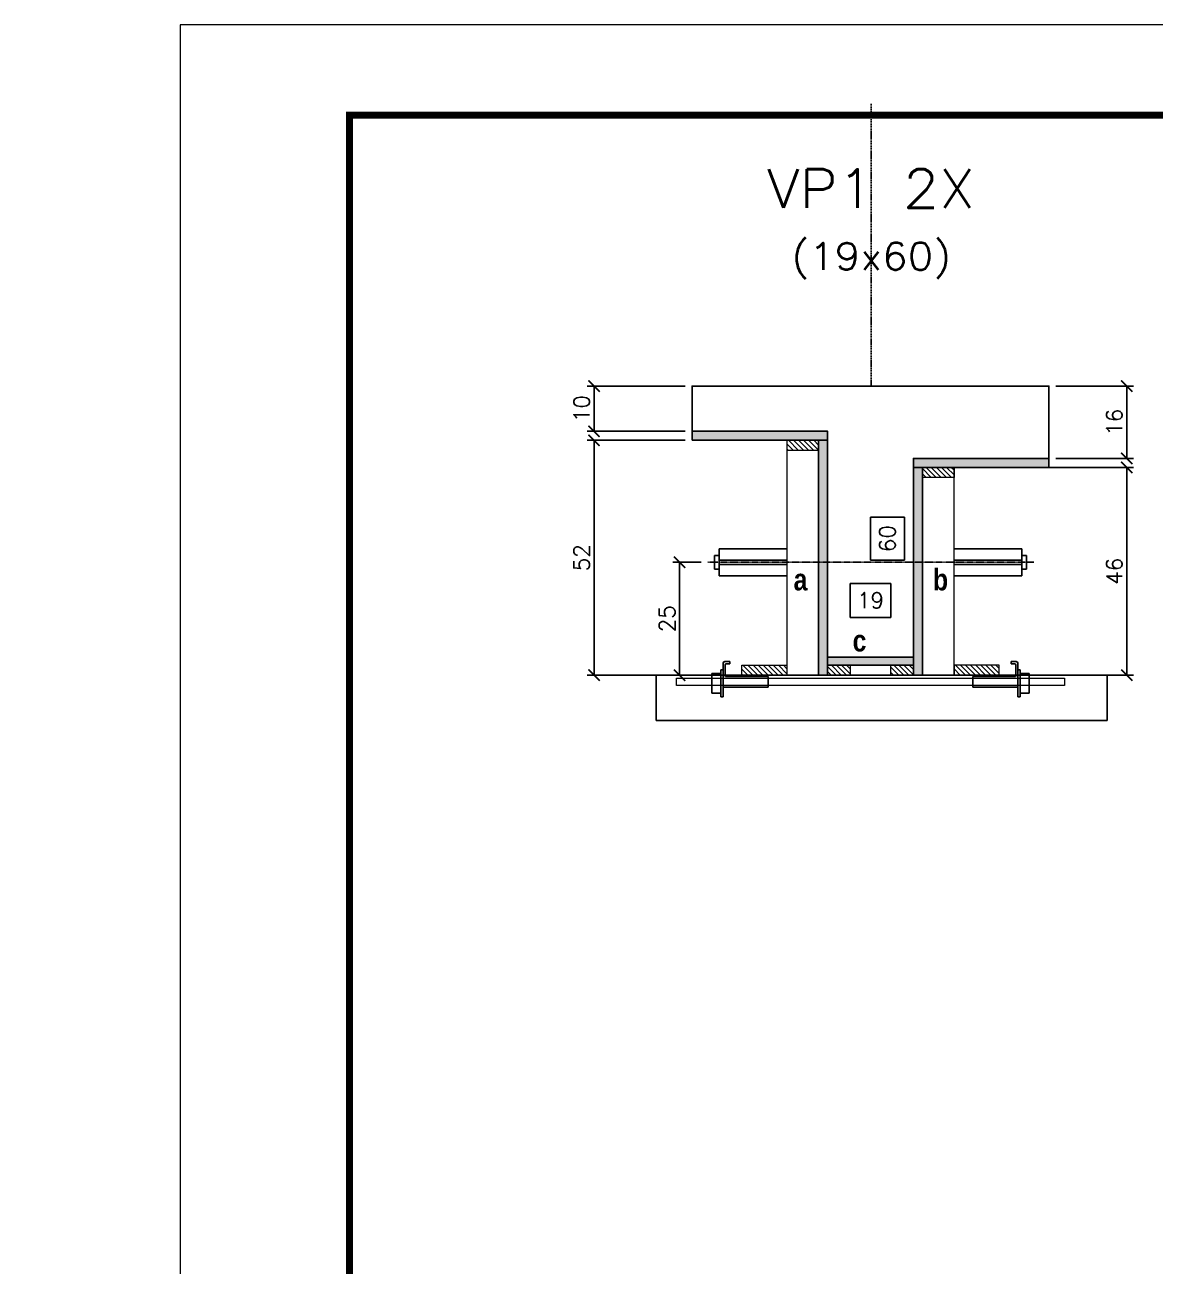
# Model space of a CAD drawing. Extents: x -10448 to -1189, y -11772 to 17235.
# Drawn here: x -5749 to -5248, y 8255 to 8804 of the extents above; entities that cross this region are included whole.
import ezdxf
from ezdxf.enums import TextEntityAlignment as Align

# ---------------------------------------------------------------- set-up
doc = ezdxf.new("R2010")
doc.units = 0
doc.linetypes.add('DASHED', pattern=[0.75, 0.5, -0.25])
doc.linetypes.add('HIDDEN', pattern=[0.375, 0.25, -0.125])
for name, color, linetype in [('barrote', 251, 'Continuous'), ('COTA', 241, 'Continuous'), ('Cota Seção (2x)', 4, 'Continuous'), ('detalhes', 4, 'Continuous'), ('Painéis', 200, 'Continuous'), ('presilha', 1, 'Continuous'), ('TENSOR', 3, 'Continuous'), ('Texto de Titulo', 7, 'Continuous'), ('Texto Qtd Sarr', 242, 'Continuous')]:
    doc.layers.add(name, color=color, linetype=linetype)
for name, color, linetype, lineweight in [('CONCRETO', 251, 'Continuous', 25), ('Folhas', 255, 'Continuous', 9), ('Hachura', 251, 'Continuous', 9), ('Madeira', 126, 'Continuous', 18), ('SARRAFO DE PRESSAO', 251, 'DASHED', 9), ('SCO-___-LAJ', 2, 'Continuous', 0), ('Texto Seção', 7, 'Continuous', 15)]:
    doc.layers.add(name, color=color, linetype=linetype, lineweight=lineweight)
doc.styles.add('COTA TECNICA', font='techl___.ttf', dxfattribs={"height": 10})
doc.styles.add('Romans', font='romans.shx')
doc.styles.add('TECNICA', font='techb___.ttf', dxfattribs={"height": 10})
doc.dimstyles.new('Cota Seção (2x)', dxfattribs={"dimtxt": 7, "dimasz": 5, "dimexe": 3, "dimexo": 3, "dimgap": 2, "dimtad": 3, "dimdec": 1, "dimlfac": 0.5, "dimzin": 12, "dimdsep": 46, "dimtxsty": 'Romans', "dimblk": 'ARCHTICK', "dimcen": 0, "dimclrd": 4, "dimclre": 4, "dimclrt": 1, "dimadec": 1, "dimazin": 3, "dimtfac": 1, "dimtdec": 1, "dimtmove": 0, "dimatfit": 3, "dimldrblk": 'OBLIQUE', "dimfxl": 1, "dimtolj": 1, "dimtzin": 12, "dimarcsym": 0})
doc.dimstyles.new('Cota Seção interna', dxfattribs={"dimtxt": 7, "dimasz": 6, "dimexe": 0.18, "dimexo": 2, "dimgap": -4, "dimtad": 3, "dimdec": 1, "dimlfac": 0.5, "dimzin": 12, "dimdsep": 46, "dimtxsty": 'Romans', "dimblk": 'ARCHTICK', "dimcen": 0.09, "dimse1": 1, "dimse2": 1, "dimsd1": 1, "dimsd2": 1, "dimclrd": 180, "dimclre": 5, "dimclrt": 1, "dimadec": 0, "dimazin": 3, "dimtfac": 1, "dimtdec": 1, "dimtofl": 0, "dimtmove": 0, "dimatfit": 3, "dimldrblk": 'ARCHTICK', "dimfxl": 1, "dimtolj": 1, "dimtzin": 0, "dimarcsym": 0})
doc.dimstyles.new('PAINEL', dxfattribs={"dimtxt": 10, "dimasz": 3, "dimexe": 3, "dimexo": 3, "dimgap": 3, "dimtad": 1, "dimdec": 1, "dimzin": 12, "dimdsep": 46, "dimtxsty": 'COTA TECNICA', "dimblk1": 'OBLIQUE', "dimblk2": 'OBLIQUE', "dimsah": 1, "dimcen": 0.9, "dimclrd": 4, "dimclre": 4, "dimclrt": 240, "dimadec": 1, "dimazin": 3, "dimtfac": 1, "dimtdec": 1, "dimtmove": 0, "dimatfit": 3, "dimfxl": 1, "dimtolj": 1, "dimtzin": 12, "dimarcsym": 0})

# ---------------------------------------------------------------- blocks, each defined once
blk = doc.blocks.new('9999999999')
at = {"layer": 'Folhas'}
blk.add_lwpolyline([(98138.98, 34190.21), (99623.98, 34190.21), (99623.98, 35240.21), (98138.98, 35240.21)], close=True, dxfattribs=at)
at = {"layer": 'Folhas', "color": 30, "const_width": 3}
blk.add_lwpolyline([(98213.98, 34230.21), (99583.98, 34230.21), (99583.98, 35200.21), (98213.98, 35200.21)], close=True, dxfattribs=at)
blk = doc.blocks.new('titulo1')
at = {"layer": 'Defpoints', "color": 252, "linetype": 'HIDDEN', "ltscale": 2}
blk.add_line((0, 0), (0, 125), dxfattribs=at)
at = {"layer": 'Defpoints', "style": 'Romans', "oblique": 15}
blk.add_attdef('FOLHA', text='', height=10, dxfattribs=at).set_placement((0, 15.58), align=Align.MIDDLE_CENTER)
at = {"layer": 'Texto Qtd Sarr', "color": 3, "style": 'Romans', "oblique": 15}
for tag, height, p in [('TITULO', 17, (0, 71.45)), ('SEÇÃO', 12, (0, 41.55))]:
    blk.add_attdef(tag, text='', height=height, dxfattribs=at).set_placement(p, align=Align.MIDDLE_CENTER)
blk = doc.blocks.new('_ArchTick')
at = {"color": 0, "linetype": 'ByBlock', "const_width": 0.15}
blk.add_lwpolyline([(-0.5, -0.5), (0.5, 0.5)], dxfattribs=at)
blk = doc.blocks.new('*D1012')
at = {"layer": 'COTA', "color": 4, "lineweight": -2, "transparency": 16777216}
for p, q in [((-5456.16, 8644.24), (-5499.53, 8644.24)), ((-5496.53, 8644.24), (-5496.53, 8624.24)), ((-5456.16, 8624.24), (-5499.53, 8624.24))]:
    blk.add_line(p, q, dxfattribs=at)
at = {"layer": 'Defpoints', "color": 0, "transparency": 16777216}
for p in [(-5453.16, 8644.24), (-5496.53, 8624.24), (-5453.16, 8624.24)]:
    blk.add_point(p, dxfattribs=at)
at = {"layer": 'COTA', "color": 4, "lineweight": -2, "transparency": 16777216, "xscale": 5, "yscale": 5, "zscale": 5}
for p, rotation in [((-5496.53, 8644.24), 90), ((-5496.53, 8624.24), 270)]:
    blk.add_blockref('_ArchTick', p, dxfattribs=dict(at, rotation=rotation))
at = {"layer": 'COTA', "color": 1, "transparency": 16777216, "insert": (-5502.03, 8634.24), "char_height": 7, "attachment_point": 5, "rotation": 90, "style": 'Romans'}
blk.add_mtext('\\A1;10', dxfattribs=at)
blk = doc.blocks.new('_Oblique')
at = {"color": 0, "linetype": 'ByBlock', "lineweight": -2}
blk.add_line((-0.5, -0.5), (0.5, 0.5), dxfattribs=at)
blk = doc.blocks.new('*D1013')
at = {"layer": 'COTA', "color": 4, "lineweight": -2, "transparency": 16777216}
for p, q in [((-5456.16, 8620.24), (-5499.53, 8620.24)), ((-5496.53, 8516.24), (-5496.53, 8620.24)), ((-5434.16, 8516.24), (-5499.53, 8516.24))]:
    blk.add_line(p, q, dxfattribs=at)
at = {"layer": 'Defpoints', "color": 0, "transparency": 16777216}
for p in [(-5496.53, 8620.24), (-5453.16, 8620.24), (-5431.16, 8516.24)]:
    blk.add_point(p, dxfattribs=at)
at = {"layer": 'COTA', "color": 4, "lineweight": -2, "transparency": 16777216, "xscale": 5, "yscale": 5, "zscale": 5}
for p, rotation in [((-5496.53, 8620.24), 90), ((-5496.53, 8516.24), 270)]:
    blk.add_blockref('_ArchTick', p, dxfattribs=dict(at, rotation=rotation))
at = {"layer": 'COTA', "color": 1, "transparency": 16777216, "insert": (-5502.03, 8568.24), "char_height": 7, "attachment_point": 5, "rotation": 90, "style": 'Romans'}
blk.add_mtext('\\A1;52', dxfattribs=at)
blk = doc.blocks.new('*D1014')
at = {"layer": 'Cota Seção (2x)', "color": 180, "lineweight": -2, "transparency": 16777216}
for p, q in [((-5359.16, 8586.2), (-5374.16, 8586.2)), ((-5374.16, 8586.2), (-5374.16, 8567.2)), ((-5359.16, 8567.2), (-5359.16, 8586.2)), ((-5374.16, 8567.2), (-5359.16, 8567.2))]:
    blk.add_line(p, q, dxfattribs=at)
at = {"layer": 'Defpoints', "color": 0, "transparency": 16777216}
for p in [(-5393.16, 8644.24), (-5355.16, 8644.24), (-5393.16, 8524.24)]:
    blk.add_point(p, dxfattribs=at)
at = {"layer": 'Cota Seção (2x)', "color": 1, "transparency": 16777216, "insert": (-5366.66, 8576.7), "char_height": 7, "attachment_point": 5, "rotation": 90, "style": 'Romans'}
blk.add_mtext('\\A1;60', dxfattribs=at)
blk = doc.blocks.new('*D1015')
at = {"layer": 'COTA', "color": 4, "lineweight": -2, "transparency": 16777216}
for p, q in [((-5334.16, 8608.24), (-5257.7, 8608.24)), ((-5260.7, 8608.24), (-5260.7, 8516.24)), ((-5314.16, 8516.24), (-5257.7, 8516.24))]:
    blk.add_line(p, q, dxfattribs=at)
at = {"layer": 'Defpoints', "color": 0, "transparency": 16777216}
for p in [(-5337.16, 8608.24), (-5317.16, 8516.24), (-5260.7, 8516.24)]:
    blk.add_point(p, dxfattribs=at)
at = {"layer": 'COTA', "color": 4, "lineweight": -2, "transparency": 16777216, "xscale": 5, "yscale": 5, "zscale": 5}
for p, rotation in [((-5260.7, 8608.24), 90), ((-5260.7, 8516.24), 270)]:
    blk.add_blockref('_ArchTick', p, dxfattribs=dict(at, rotation=rotation))
at = {"layer": 'COTA', "color": 1, "transparency": 16777216, "insert": (-5266.2, 8562.24), "char_height": 7, "attachment_point": 5, "rotation": 90, "style": 'Romans'}
blk.add_mtext('\\A1;46', dxfattribs=at)
blk = doc.blocks.new('PRESILHA METÁLICA 1')
at = {"layer": 'presilha'}
for p, q in [((7.5, 10.64), (7.5, 19.86)), ((12, 21), (8.64, 21)), ((9, 11.57), (9, 18.93)), ((12, 19.5), (9.57, 19.5)), ((12, 21), (12, 19.5)), ((0, 13), (6, 13)), ((0, 13), (0, 0)), ((6, 15.5), (7.5, 15.5)), ((6, -2.5), (6, 15.5)), ((6, 13), (6, 0)), ((7.5, 15.5), (7.5, -2.5)), ((37.5, 11), (9.57, 11)), ((37.5, 11), (37.5, 4.1)), ((6, 0), (0, 0)), ((37.5, 4.1), (7.5, 4.1)), ((7.5, -2.5), (6, -2.5))]:
    blk.add_line(p, q, dxfattribs=at)
for centre, radius, start, end in [((8.64, 19.86), 1.14, 90, 180), ((9.57, 18.93), 0.57, 90, 180), ((9.57, 11.57), 0.57, 180, 270)]:
    blk.add_arc(centre, radius, start, end, dxfattribs=at)
blk = doc.blocks.new('*D1016')
at = {"layer": 'COTA', "color": 4, "lineweight": -2, "transparency": 16777216}
for p, q in [((-5449.16, 8566.23), (-5461.69, 8566.23)), ((-5458.69, 8566.23), (-5458.69, 8516.24)), ((-5449.16, 8516.24), (-5461.69, 8516.24))]:
    blk.add_line(p, q, dxfattribs=at)
at = {"layer": 'Defpoints', "color": 0, "transparency": 16777216}
for p in [(-5446.16, 8566.23), (-5458.69, 8516.24), (-5446.16, 8516.24)]:
    blk.add_point(p, dxfattribs=at)
at = {"layer": 'COTA', "color": 4, "lineweight": -2, "transparency": 16777216, "xscale": 5, "yscale": 5, "zscale": 5}
for p, rotation in [((-5458.69, 8566.23), 90), ((-5458.69, 8516.24), 270)]:
    blk.add_blockref('_ArchTick', p, dxfattribs=dict(at, rotation=rotation))
at = {"layer": 'COTA', "color": 1, "transparency": 16777216, "insert": (-5464.19, 8541.23), "char_height": 7, "attachment_point": 5, "rotation": 90, "style": 'Romans'}
blk.add_mtext('\\A1;25', dxfattribs=at)
blk = doc.blocks.new('*D1017')
at = {"layer": 'COTA', "color": 4, "lineweight": -2, "transparency": 16777216}
for p, q in [((-5292.16, 8644.24), (-5257.7, 8644.24)), ((-5260.7, 8644.24), (-5260.7, 8612.24)), ((-5292.16, 8612.24), (-5257.7, 8612.24))]:
    blk.add_line(p, q, dxfattribs=at)
at = {"layer": 'Defpoints', "color": 0, "transparency": 16777216}
for p in [(-5295.16, 8644.24), (-5295.16, 8612.24), (-5260.7, 8612.24)]:
    blk.add_point(p, dxfattribs=at)
at = {"layer": 'COTA', "color": 4, "lineweight": -2, "transparency": 16777216, "xscale": 5, "yscale": 5, "zscale": 5}
for p, rotation in [((-5260.7, 8644.24), 90), ((-5260.7, 8612.24), 270)]:
    blk.add_blockref('_ArchTick', p, dxfattribs=dict(at, rotation=rotation))
at = {"layer": 'COTA', "color": 1, "transparency": 16777216, "insert": (-5266.2, 8628.24), "char_height": 7, "attachment_point": 5, "rotation": 90, "style": 'Romans'}
blk.add_mtext('\\A1;16', dxfattribs=at)
blk = doc.blocks.new('*D1018')
at = {"layer": 'Cota Seção (2x)', "color": 180, "lineweight": -2, "transparency": 16777216}
for p, q in [((-5365.16, 8556.85), (-5383.16, 8556.85)), ((-5383.16, 8556.85), (-5383.16, 8541.85)), ((-5365.16, 8541.85), (-5365.16, 8556.85)), ((-5383.16, 8541.85), (-5365.16, 8541.85))]:
    blk.add_line(p, q, dxfattribs=at)
at = {"layer": 'Defpoints', "color": 0, "transparency": 16777216}
for p in [(-5355.16, 8537.85), (-5393.16, 8524.24), (-5355.16, 8524.24)]:
    blk.add_point(p, dxfattribs=at)
at = {"layer": 'Cota Seção (2x)', "color": 1, "transparency": 16777216, "insert": (-5374.16, 8549.35), "char_height": 7, "attachment_point": 5, "style": 'Romans'}
blk.add_mtext('\\A1;19', dxfattribs=at)
blk = doc.blocks.new('*D1056')
at = {"layer": 'COTA', "color": 4, "lineweight": -2, "transparency": 16777216}
for p, q in [((-10200.52, 8537.23), (-10246.13, 8537.23)), ((-10243.13, 8537.23), (-10243.13, 8477.23)), ((-10200.52, 8477.23), (-10246.13, 8477.23))]:
    blk.add_line(p, q, dxfattribs=at)
at = {"layer": 'COTA', "color": 4, "linetype": 'ByBlock', "lineweight": -2, "transparency": 16777216}
for p, q in [((-5109.73, 7035.47), (-5109.73, 7015.44)), ((-4809.73, 7035.47), (-4809.73, 7015.44)), ((-4809.73, 7018.44), (-5109.73, 7018.44))]:
    blk.add_line(p, q, dxfattribs=at)
at = {"layer": 'Defpoints', "color": 0, "transparency": 16777216}
for p in [(-10197.52, 8537.23), (-10243.13, 8477.23), (-10197.52, 8477.23)]:
    blk.add_point(p, dxfattribs=at)
at = {"layer": 'Defpoints', "color": 0, "linetype": 'ByBlock', "transparency": 16777216}
for p in [(-5109.73, 7038.47), (-4809.73, 7038.47), (-5109.73, 7018.44)]:
    blk.add_point(p, dxfattribs=at)
at = {"layer": 'COTA', "color": 4, "lineweight": -2, "transparency": 16777216, "xscale": 3, "yscale": 3, "zscale": 3}
for p, rotation in [((-10243.13, 8537.23), 90), ((-10243.13, 8477.23), 270)]:
    blk.add_blockref('_Oblique', p, dxfattribs=dict(at, rotation=rotation))
at = {"layer": 'COTA', "color": 4, "linetype": 'ByBlock', "lineweight": -2, "transparency": 16777216, "xscale": 3, "yscale": 3, "zscale": 3, "rotation": 180}
blk.add_blockref('_Oblique', (-5109.73, 7018.44), dxfattribs=at)
at = {"layer": 'COTA', "color": 4, "linetype": 'ByBlock', "lineweight": -2, "transparency": 16777216, "xscale": 3, "yscale": 3, "zscale": 3}
blk.add_blockref('_Oblique', (-4809.73, 7018.44), dxfattribs=at)
at = {"layer": 'COTA', "color": 240, "transparency": 16777216, "insert": (-10251.23, 8507.23), "char_height": 10, "attachment_point": 5, "rotation": 90, "style": 'COTA TECNICA'}
blk.add_mtext('\\A1;60', dxfattribs=at)
at = {"layer": 'COTA', "color": 240, "linetype": 'ByBlock', "transparency": 16777216, "insert": (-4959.73, 7026.66), "char_height": 10, "attachment_point": 5, "style": 'COTA TECNICA'}
blk.add_mtext('\\A1;300', dxfattribs=at)

msp = doc.modelspace()

# ---------------------------------------------------------------- hatches: boundary and pattern name
at = {"layer": 'Hachura'}
h = msp.add_hatch(color=256, dxfattribs=at)
h.dxf.hatch_style = 1
h.paths.add_polyline_path([(-5453.16, 8620.24), (-5453.16, 8624.24), (-5393.16, 8624.24), (-5393.16, 8620.24)])
h = msp.add_hatch(dxfattribs=at)
h.set_pattern_fill('ANSI31', color=256, scale=0.5, angle=90, style=0)
h.set_pattern_definition([(135, (-28261.7786, 16923.4799), (-1.12253202, -1.12253202), [])])
h.paths.add_polyline_path([(-5411.16, 8620.24), (-5411.16, 8615.84), (-5397.16, 8615.84), (-5397.16, 8620.24)])
h = msp.add_hatch(color=256, dxfattribs=at)
h.dxf.hatch_style = 1
h.paths.add_polyline_path([(-5397.16, 8620.24), (-5393.16, 8620.24), (-5393.16, 8516.24), (-5397.16, 8516.24)])
h = msp.add_hatch(color=256, dxfattribs=at)
h.dxf.hatch_style = 1
h.paths.add_polyline_path([(-5295.16, 8608.24), (-5295.16, 8612.24), (-5355.16, 8612.24), (-5355.16, 8608.24)])
h = msp.add_hatch(color=256, dxfattribs=at)
h.dxf.hatch_style = 1
h.paths.add_polyline_path([(-5351.16, 8608.24), (-5355.16, 8608.24), (-5355.16, 8516.24), (-5351.16, 8516.24)])
h = msp.add_hatch(dxfattribs=at)
h.set_pattern_fill('ANSI31', color=256, scale=0.5, angle=270, style=0)
h.set_pattern_definition([(315, (17717.4618, 122.9924), (1.12253202, 1.12253202), [])])
h.paths.add_polyline_path([(-5337.16, 8608.24), (-5337.16, 8603.84), (-5351.16, 8603.84), (-5351.16, 8608.24)])
h = msp.add_hatch(dxfattribs=at)
h.set_pattern_fill('ANSI31', color=256, scale=0.5, angle=270, style=0)
h.set_pattern_definition([(315, (17553.4618, 286.5924), (1.12253202, 1.12253202), [])])
h.paths.add_polyline_path([(-5431.16, 8516.24), (-5431.16, 8520.64), (-5411.16, 8520.64), (-5411.16, 8516.24)])
h = msp.add_hatch(color=256, dxfattribs=at)
h.dxf.hatch_style = 1
h.paths.add_polyline_path([(-5393.16, 8520.64), (-5393.16, 8524.24), (-5355.16, 8524.24), (-5355.16, 8520.64)])
h = msp.add_hatch(dxfattribs=at)
h.set_pattern_fill('ANSI31', color=256, scale=0.5, angle=270, style=0)
h.set_pattern_definition([(315, (17563.4618, 286.5924), (1.12253202, 1.12253202), [])])
h.paths.add_polyline_path([(-5393.16, 8516.24), (-5393.16, 8520.64), (-5383.16, 8520.64), (-5383.16, 8516.24)])
h = msp.add_hatch(dxfattribs=at)
h.set_pattern_fill('ANSI31', color=256, scale=0.5, angle=270, style=0)
h.set_pattern_definition([(315, (17539.4618, 286.5924), (1.12253202, 1.12253202), [])])
h.paths.add_polyline_path([(-5365.16, 8516.24), (-5365.16, 8520.64), (-5355.16, 8520.64), (-5355.16, 8516.24)])
h = msp.add_hatch(dxfattribs=at)
h.set_pattern_fill('ANSI31', color=256, scale=0.5, angle=270, style=0)
h.set_pattern_definition([(315, (17573.4618, 286.5924), (1.12253202, 1.12253202), [])])
h.paths.add_polyline_path([(-5317.16, 8516.24), (-5317.16, 8520.64), (-5337.16, 8520.64), (-5337.16, 8516.24)])

# ---------------------------------------------------------------- linework, layer by layer
at = {"ltscale": 3}
for p, q in [((-5443.16, 8569.23), (-5443.16, 8563.23)), ((-5441.16, 8569.23), (-5443.16, 8569.23)), ((-5441.16, 8572.23), (-5441.16, 8560.23)), ((-5441.16, 8572.23), (-5411.16, 8572.23)), ((-5307.16, 8572.23), (-5337.16, 8572.23)), ((-5307.16, 8572.23), (-5307.16, 8560.23)), ((-5305.16, 8569.23), (-5307.16, 8569.23)), ((-5305.16, 8569.23), (-5305.16, 8563.23)), ((-5411.16, 8567.23), (-5441.16, 8567.23)), ((-5411.16, 8565.23), (-5441.16, 8565.23)), ((-5337.16, 8567.23), (-5307.16, 8567.23)), ((-5337.16, 8565.23), (-5307.16, 8565.23)), ((-5441.16, 8563.23), (-5443.16, 8563.23)), ((-5441.16, 8560.23), (-5411.16, 8560.23)), ((-5307.16, 8560.23), (-5337.16, 8560.23)), ((-5307.16, 8563.23), (-5305.16, 8563.23))]:
    msp.add_line(p, q, dxfattribs=at)
at = {"layer": 'barrote'}
msp.add_lwpolyline([(-5469.01, 8496.24), (-5269.43, 8496.24), (-5269.43, 8516.24), (-5469.01, 8516.24)], close=True, dxfattribs=at)
at = {"layer": 'CONCRETO'}
msp.add_lwpolyline([(-5295.16, 8612.24), (-5295.16, 8644.24), (-5453.16, 8644.24), (-5453.16, 8624.24), (-5393.16, 8624.24), (-5393.16, 8524.24), (-5355.16, 8524.24), (-5355.16, 8602.24), (-5355.16, 8612.24)], close=True, dxfattribs=at)
at = {"layer": 'Madeira'}
for points in [[(-5411.16, 8620.24), (-5411.16, 8615.84), (-5397.16, 8615.84), (-5397.16, 8620.24)], [(-5411.16, 8516.24), (-5397.16, 8516.24), (-5397.16, 8620.24), (-5411.16, 8620.24)], [(-5337.16, 8608.24), (-5337.16, 8603.84), (-5351.16, 8603.84), (-5351.16, 8608.24)], [(-5337.16, 8608.24), (-5351.16, 8608.24), (-5351.16, 8516.24), (-5337.16, 8516.24)], [(-5431.16, 8516.24), (-5431.16, 8520.64), (-5411.16, 8520.64), (-5411.16, 8516.24)], [(-5393.16, 8516.24), (-5393.16, 8520.64), (-5383.16, 8520.64), (-5383.16, 8516.24)], [(-5365.16, 8516.24), (-5365.16, 8520.64), (-5355.16, 8520.64), (-5355.16, 8516.24)], [(-5317.16, 8516.24), (-5317.16, 8520.64), (-5337.16, 8520.64), (-5337.16, 8516.24)]]:
    msp.add_lwpolyline(points, close=True, dxfattribs=at)
at = {"layer": 'Painéis'}
for points in [[(-5453.16, 8620.24), (-5453.16, 8624.24), (-5393.16, 8624.24), (-5393.16, 8620.24)], [(-5397.16, 8620.24), (-5393.16, 8620.24), (-5393.16, 8516.24), (-5397.16, 8516.24)], [(-5295.16, 8608.24), (-5295.16, 8612.24), (-5355.16, 8612.24), (-5355.16, 8608.24)], [(-5351.16, 8608.24), (-5355.16, 8608.24), (-5355.16, 8516.24), (-5351.16, 8516.24)], [(-5393.16, 8520.64), (-5393.16, 8524.24), (-5355.16, 8524.24), (-5355.16, 8520.64)]]:
    msp.add_lwpolyline(points, close=True, dxfattribs=at)
at = {"layer": 'SCO-___-LAJ', "color": 1}
msp.add_lwpolyline([(-5460.01, 8514.9), (-5288.31, 8514.9), (-5288.31, 8511.7), (-5460.01, 8511.7)], close=True, dxfattribs=at)
at = {"layer": 'TENSOR', "linetype": 'HIDDEN', "ltscale": 0.5}
msp.add_line((-5446.16, 8566.23), (-5301.86, 8566.23), dxfattribs=at)

# ---------------------------------------------------------------- block references
at = {"layer": 'presilha', "yscale": 0.6666666666666666, "zscale": 0.6666666666666666}
for p, xscale in [((-5444.43, 8508.27), 0.6666666666666666), ((-5303.89, 8508.27), -0.6666666666666666)]:
    msp.add_blockref('PRESILHA METÁLICA 1', p, dxfattribs=dict(at, xscale=xscale))
at = {"layer": 'SARRAFO DE PRESSAO', "color": 6, "linetype": 'ByBlock'}
msp.add_blockref('9999999999', (-103818.76, -26436), dxfattribs=at)
at = {"layer": 'Texto Seção'}
ref = msp.add_blockref('titulo1', (-5373.84, 8644.24), dxfattribs=at)
ref.add_attrib('TITULO', 'VP1 2X', dxfattribs={"layer": 'Texto de Titulo', "color": 7, "height": 17, "style": 'Romans', "width": 1.1}).set_placement((-5373.84, 8731.74), align=Align.MIDDLE_CENTER)
ref.add_attrib('SEÇÃO', '(19x60)', dxfattribs={"layer": 'Texto de Titulo', "color": 7, "height": 12, "style": 'Romans', "width": 1.1}).set_placement((-5373.84, 8701.74), align=Align.MIDDLE_CENTER)

# ---------------------------------------------------------------- texts
at = {"layer": 'detalhes', "style": 'TECNICA'}
for s, p in [('b', (-5346.52, 8553.76)), ('a', (-5408.2, 8553.77)), ('c', (-5382.08, 8526.73))]:
    msp.add_text(s, height=9.6, dxfattribs=at).set_placement(p)

# ---------------------------------------------------------------- dimensions: what is measured, and where the dimension line sits
at = {"layer": 'COTA'}
for base, p1, p2, dimstyle, picture, middle in [((-5496.53, 8624.24), (-5453.16, 8644.24), (-5453.16, 8624.24), 'Cota Seção (2x)', '*D1012', (-5502.03, 8634.24)), ((-5260.7, 8612.24), (-5295.16, 8644.24), (-5295.16, 8612.24), 'Cota Seção (2x)', '*D1017', (-5266.2, 8628.24)), ((-5496.53, 8620.24), (-5431.16, 8516.24), (-5453.16, 8620.24), 'Cota Seção (2x)', '*D1013', (-5502.03, 8568.24)), ((-5260.7, 8516.24), (-5337.16, 8608.24), (-5317.16, 8516.24), 'Cota Seção (2x)', '*D1015', (-5266.2, 8562.24)), ((-5458.69, 8516.24), (-5446.16, 8566.23), (-5446.16, 8516.24), 'Cota Seção (2x)', '*D1016', (-5464.19, 8541.23)), ((-10243.13, 8477.23), (-10197.52, 8537.23), (-10197.52, 8477.23), 'PAINEL', '*D1056', (-10251.23, 8507.23))]:
    dim = msp.add_linear_dim(base=base, p1=p1, p2=p2, angle=90, dimstyle=dimstyle, dxfattribs=at)
    dim.commit()
    dim.dimension.update_dxf_attribs({"geometry": picture, "text_midpoint": middle})
at = {"layer": 'Cota Seção (2x)'}
dim = msp.add_linear_dim(base=(-5355.16, 8644.24), p1=(-5393.16, 8524.24), p2=(-5393.16, 8644.24), angle=90, dimstyle='Cota Seção interna', dxfattribs=at)
dim.commit()
dim.dimension.update_dxf_attribs({"geometry": '*D1014', "text_midpoint": (-5355.16, 8576.7), "dimtype": 160})
dim = msp.add_linear_dim(base=(-5355.16, 8537.85), p1=(-5393.16, 8524.24), p2=(-5355.16, 8524.24), dimstyle='Cota Seção interna', dxfattribs=at)
dim.commit()
dim.dimension.update_dxf_attribs({"geometry": '*D1018', "text_midpoint": (-5374.16, 8549.35)})

doc.saveas('drawing.dxf')
